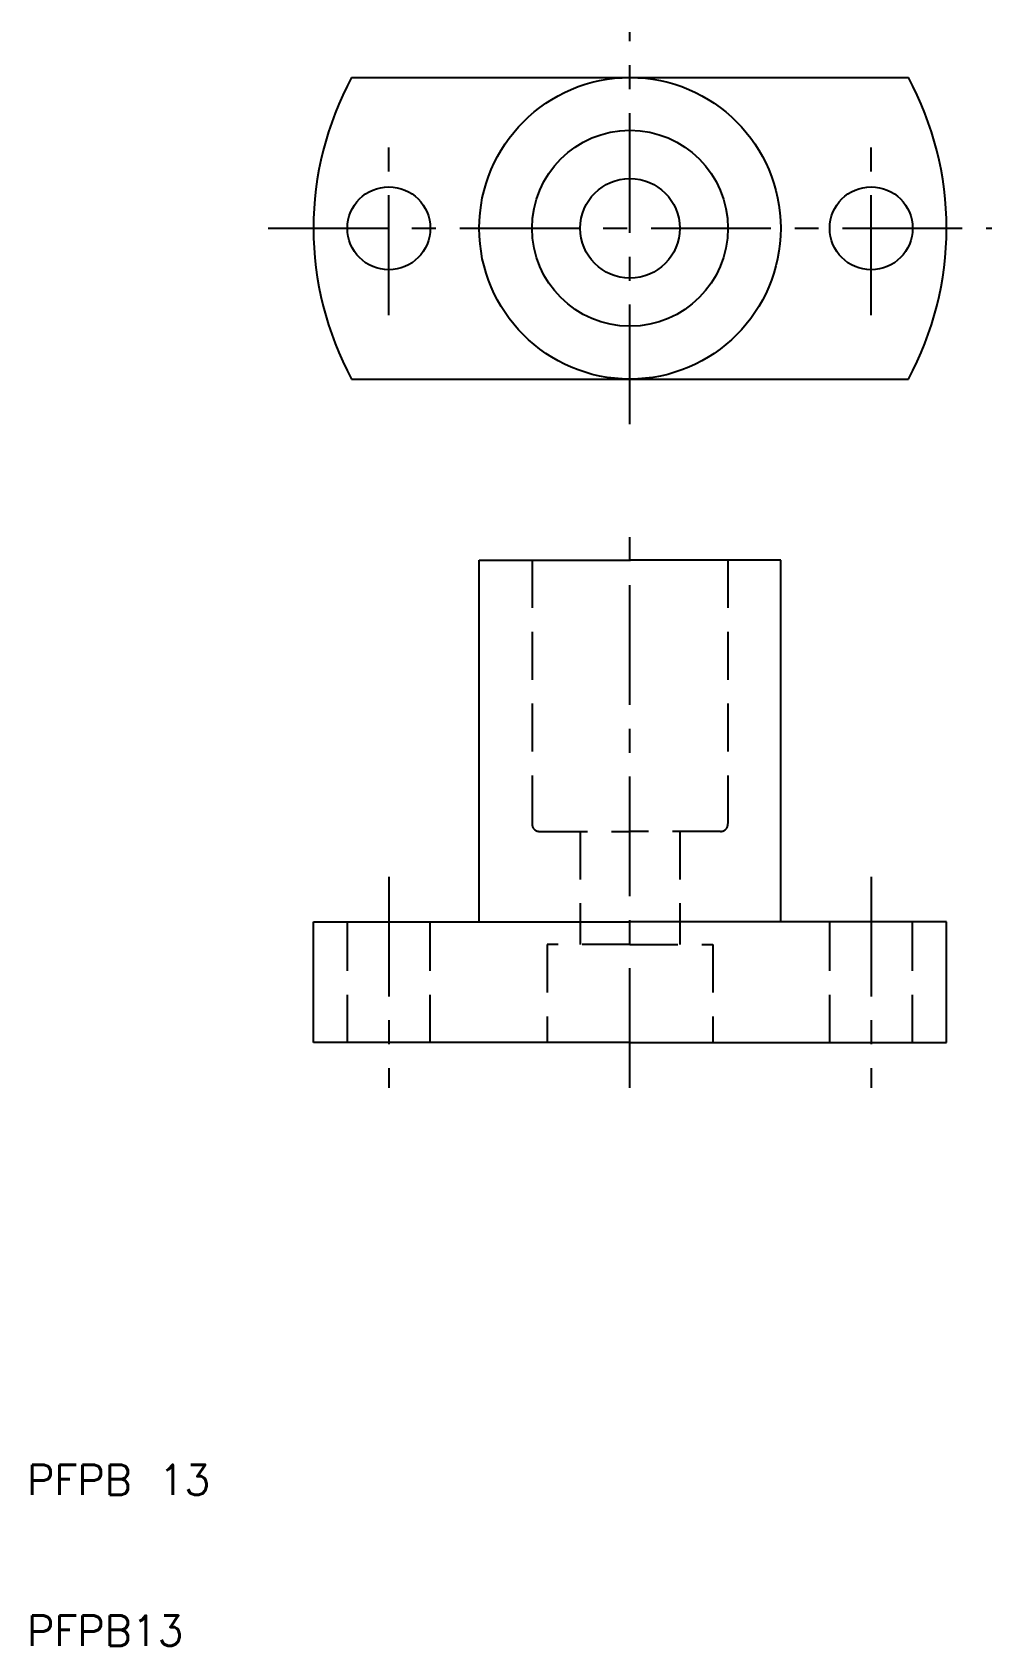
# Model space of a CAD drawing. Extents: x 10 to 74, y 10 to 117.
import ezdxf

# ---------------------------------------------------------------- set-up
doc = ezdxf.new("R2010")
doc.units = 0
doc.header["$LTSCALE"] = 0.25
doc.linetypes.add('CENTER', pattern=[50.8, 31.75, -6.35, 6.35, -6.35])
doc.linetypes.add('DASHED', pattern=[19.05, 12.7, -6.35])
doc.layers.get('0').update_dxf_attribs({"linetype": 'CONTINUOUS'})
doc.layers.add('CENTER', color=1, linetype='CENTER')
doc.styles.get("Standard").update_dxf_attribs({"font": 'txt.shx', "bigfont": 'extfont.shx'})

msp = doc.modelspace()

# ---------------------------------------------------------------- linework, layer by layer
for p, q in [((31.53, 114), (68.47, 114)), ((31.53, 94), (68.47, 94)), ((40, 82), (50, 82)), ((40, 58), (40, 82)), ((60, 82), (50, 82)), ((60, 58), (60, 82)), ((29, 50), (29, 58)), ((29, 58), (40, 58)), ((40, 58), (50, 58)), ((60, 58), (50, 58)), ((71, 58), (60, 58)), ((71, 50), (71, 58)), ((50, 50), (29, 50)), ((50, 50), (71, 50))]:
    msp.add_line(p, q)
at = {"color": 3, "linetype": 'DASHED'}
for p, q in [((43.5, 82), (43.5, 64.5)), ((56.5, 82), (56.5, 64.5)), ((44, 64), (50, 64)), ((46.7, 64), (46.7, 56.5)), ((56, 64), (50, 64)), ((53.3, 64), (53.3, 56.5)), ((31.25, 50), (31.25, 58)), ((36.75, 50), (36.75, 58)), ((63.25, 50), (63.25, 58)), ((68.75, 50), (68.75, 58)), ((44.5, 56.5), (44.5, 50)), ((50, 56.5), (44.5, 56.5)), ((50, 56.5), (55.5, 56.5)), ((55.5, 56.5), (55.5, 50))]:
    msp.add_line(p, q, dxfattribs=at)
for centre, radius in [((50, 104), 10), ((50, 104), 6.5), ((50, 104), 3.3), ((34, 104), 2.75), ((66, 104), 2.75)]:
    msp.add_circle(centre, radius)
for start, end in [(151.5631, 180), (0, 28.4369), (180, 208.4369), (331.5631, 0)]:
    msp.add_arc((50, 104), 21, start, end)
for centre, start, end in [((44, 64.5), 180, 270), ((56, 64.5), 270, 0)]:
    msp.add_arc(centre, 0.5, start, end, dxfattribs=at)
at = {"layer": 'CENTER', "color": 1, "linetype": 'CENTER'}
for p, q in [((50, 91), (50, 117)), ((34, 98.25), (34, 109.75)), ((66, 98.25), (66, 109.75)), ((26, 104), (74, 104)), ((50, 47), (50, 85)), ((34, 61), (34, 47)), ((66, 61), (66, 47))]:
    msp.add_line(p, q, dxfattribs=at)

# ---------------------------------------------------------------- texts
for s, p in [('PFPB 13', (10, 20)), ('PFPB13', (10, 10))]:
    msp.add_text(s, height=2).set_placement(p)

doc.saveas('drawing.dxf')
